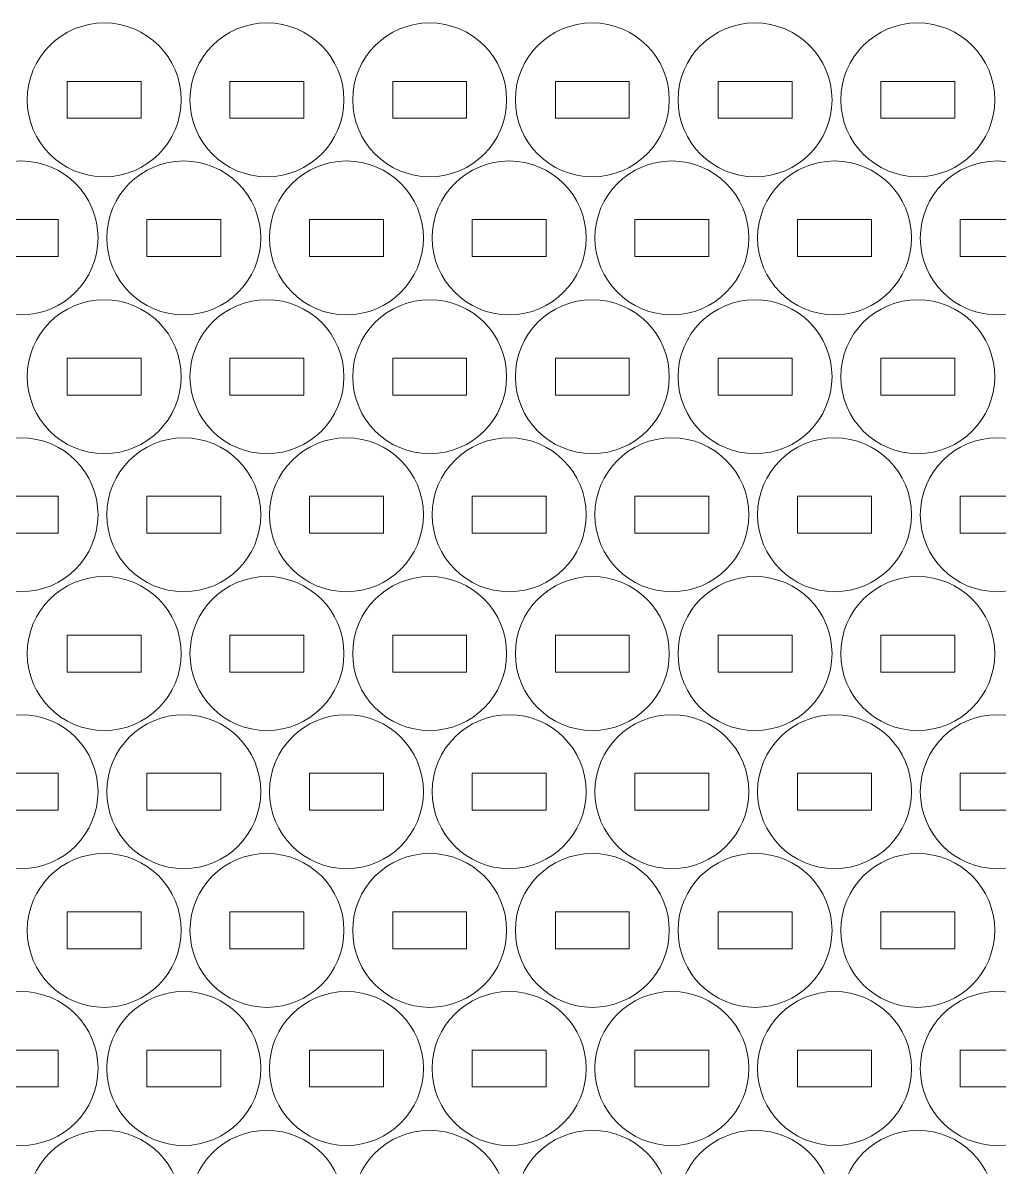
# Model space of a CAD drawing. Header units: millimetres. Extents: x -335 to 313, y -342 to 319.
# Drawn here: x 81.9 to 161.1, y -62.5 to 30.5 of the extents above; entities that cross this region are included whole.
import ezdxf

# ---------------------------------------------------------------- set-up
doc = ezdxf.new("R2010")
doc.units = ezdxf.units.MM
doc.header["$MEASUREMENT"] = 0
doc.layers.add('Camada 1', color=7, linetype='Continuous')

msp = doc.modelspace()

# ---------------------------------------------------------------- linework, layer by layer
at = {"layer": 'Camada 1', "lineweight": 20}
for points in [[(82.2076, 24.2064), (82.2076, 20.7546), (85.0058, 17.9564), (88.4576, 17.9564), (88.4576, 17.9564), (91.9094, 17.9564), (94.7076, 20.7546), (94.7076, 24.2064), (94.7076, 24.2064), (94.7076, 27.6582), (91.9094, 30.4564), (88.4576, 30.4564), (88.4576, 30.4564), (85.0058, 30.4564), (82.2076, 27.6582), (82.2076, 24.2064)], [(95.417, 24.2064), (95.417, 20.7546), (98.2152, 17.9564), (101.667, 17.9564), (101.667, 17.9564), (105.1188, 17.9564), (107.917, 20.7546), (107.917, 24.2064), (107.917, 24.2064), (107.917, 27.6582), (105.1188, 30.4564), (101.667, 30.4564), (101.667, 30.4564), (98.2152, 30.4564), (95.417, 27.6582), (95.417, 24.2064)], [(108.6264, 24.2064), (108.6264, 20.7546), (111.4246, 17.9564), (114.8764, 17.9564), (114.8764, 17.9564), (118.3282, 17.9564), (121.1264, 20.7546), (121.1264, 24.2064), (121.1264, 24.2064), (121.1264, 27.6582), (118.3282, 30.4564), (114.8764, 30.4564), (114.8764, 30.4564), (111.4246, 30.4564), (108.6264, 27.6582), (108.6264, 24.2064)], [(121.8358, 24.2064), (121.8358, 20.7546), (124.634, 17.9564), (128.0858, 17.9564), (128.0858, 17.9564), (131.5376, 17.9564), (134.3358, 20.7546), (134.3358, 24.2064), (134.3358, 24.2064), (134.3358, 27.6582), (131.5376, 30.4564), (128.0858, 30.4564), (128.0858, 30.4564), (124.634, 30.4564), (121.8358, 27.6582), (121.8358, 24.2064)], [(135.0452, 24.2064), (135.0452, 20.7546), (137.8434, 17.9564), (141.2952, 17.9564), (141.2952, 17.9564), (144.747, 17.9564), (147.5452, 20.7546), (147.5452, 24.2064), (147.5452, 24.2064), (147.5452, 27.6582), (144.747, 30.4564), (141.2952, 30.4564), (141.2952, 30.4564), (137.8434, 30.4564), (135.0452, 27.6582), (135.0452, 24.2064)], [(148.2546, 24.2064), (148.2546, 20.7546), (151.0528, 17.9564), (154.5046, 17.9564), (154.5046, 17.9564), (157.9564, 17.9564), (160.7546, 20.7546), (160.7546, 24.2064), (160.7546, 24.2064), (160.7546, 27.6582), (157.9564, 30.4564), (154.5046, 30.4564), (154.5046, 30.4564), (151.0528, 30.4564), (148.2546, 27.6582), (148.2546, 24.2064)], [(85.4576, 25.7064), (85.4576, 25.7064), (85.4576, 22.7064), (85.4576, 22.7064), (85.4576, 22.7064), (85.4576, 22.7064), (91.4576, 22.7064), (91.4576, 22.7064), (91.4576, 22.7064), (91.4576, 22.7064), (91.4576, 25.7064), (91.4576, 25.7064), (91.4576, 25.7064), (91.4576, 25.7064), (85.4576, 25.7064), (85.4576, 25.7064)], [(98.667, 25.7064), (98.667, 25.7064), (98.667, 22.7064), (98.667, 22.7064), (98.667, 22.7064), (98.667, 22.7064), (104.667, 22.7064), (104.667, 22.7064), (104.667, 22.7064), (104.667, 22.7064), (104.667, 25.7064), (104.667, 25.7064), (104.667, 25.7064), (104.667, 25.7064), (98.667, 25.7064), (98.667, 25.7064)], [(111.8764, 25.7064), (111.8764, 25.7064), (111.8764, 22.7064), (111.8764, 22.7064), (111.8764, 22.7064), (111.8764, 22.7064), (117.8764, 22.7064), (117.8764, 22.7064), (117.8764, 22.7064), (117.8764, 22.7064), (117.8764, 25.7064), (117.8764, 25.7064), (117.8764, 25.7064), (117.8764, 25.7064), (111.8764, 25.7064), (111.8764, 25.7064)], [(125.0858, 25.7064), (125.0858, 25.7064), (125.0858, 22.7064), (125.0858, 22.7064), (125.0858, 22.7064), (125.0858, 22.7064), (131.0858, 22.7064), (131.0858, 22.7064), (131.0858, 22.7064), (131.0858, 22.7064), (131.0858, 25.7064), (131.0858, 25.7064), (131.0858, 25.7064), (131.0858, 25.7064), (125.0858, 25.7064), (125.0858, 25.7064)], [(138.2952, 25.7064), (138.2952, 25.7064), (138.2952, 22.7064), (138.2952, 22.7064), (138.2952, 22.7064), (138.2952, 22.7064), (144.2952, 22.7064), (144.2952, 22.7064), (144.2952, 22.7064), (144.2952, 22.7064), (144.2952, 25.7064), (144.2952, 25.7064), (144.2952, 25.7064), (144.2952, 25.7064), (138.2952, 25.7064), (138.2952, 25.7064)], [(151.5046, 25.7064), (151.5046, 25.7064), (151.5046, 22.7064), (151.5046, 22.7064), (151.5046, 22.7064), (151.5046, 22.7064), (157.5046, 22.7064), (157.5046, 22.7064), (157.5046, 22.7064), (157.5046, 22.7064), (157.5046, 25.7064), (157.5046, 25.7064), (157.5046, 25.7064), (157.5046, 25.7064), (151.5046, 25.7064), (151.5046, 25.7064)], [(75.454, 12.988), (75.454, 9.5362), (78.2522, 6.738), (81.704, 6.738), (81.704, 6.738), (85.1558, 6.738), (87.954, 9.5362), (87.954, 12.988), (87.954, 12.988), (87.954, 16.4398), (85.1558, 19.238), (81.704, 19.238), (81.704, 19.238), (78.2522, 19.238), (75.454, 16.4398), (75.454, 12.988)], [(88.6634, 12.988), (88.6634, 9.5362), (91.4616, 6.738), (94.9134, 6.738), (94.9134, 6.738), (98.3652, 6.738), (101.1634, 9.5362), (101.1634, 12.988), (101.1634, 12.988), (101.1634, 16.4398), (98.3652, 19.238), (94.9134, 19.238), (94.9134, 19.238), (91.4616, 19.238), (88.6634, 16.4398), (88.6634, 12.988)], [(101.8728, 12.988), (101.8728, 9.5362), (104.671, 6.738), (108.1228, 6.738), (108.1228, 6.738), (111.5746, 6.738), (114.3728, 9.5362), (114.3728, 12.988), (114.3728, 12.988), (114.3728, 16.4398), (111.5746, 19.238), (108.1228, 19.238), (108.1228, 19.238), (104.671, 19.238), (101.8728, 16.4398), (101.8728, 12.988)], [(115.0822, 12.988), (115.0822, 9.5362), (117.8804, 6.738), (121.3322, 6.738), (121.3322, 6.738), (124.784, 6.738), (127.5822, 9.5362), (127.5822, 12.988), (127.5822, 12.988), (127.5822, 16.4398), (124.784, 19.238), (121.3322, 19.238), (121.3322, 19.238), (117.8804, 19.238), (115.0822, 16.4398), (115.0822, 12.988)], [(128.2916, 12.988), (128.2916, 9.5362), (131.0898, 6.738), (134.5416, 6.738), (134.5416, 6.738), (137.9934, 6.738), (140.7916, 9.5362), (140.7916, 12.988), (140.7916, 12.988), (140.7916, 16.4398), (137.9934, 19.238), (134.5416, 19.238), (134.5416, 19.238), (131.0898, 19.238), (128.2916, 16.4398), (128.2916, 12.988)], [(141.501, 12.988), (141.501, 9.5362), (144.2992, 6.738), (147.751, 6.738), (147.751, 6.738), (151.2028, 6.738), (154.001, 9.5362), (154.001, 12.988), (154.001, 12.988), (154.001, 16.4398), (151.2028, 19.238), (147.751, 19.238), (147.751, 19.238), (144.2992, 19.238), (141.501, 16.4398), (141.501, 12.988)], [(154.7104, 12.988), (154.7104, 9.5362), (157.5086, 6.738), (160.9604, 6.738), (160.9604, 6.738), (164.4122, 6.738), (167.2104, 9.5362), (167.2104, 12.988), (167.2104, 12.988), (167.2104, 16.4398), (164.4122, 19.238), (160.9604, 19.238), (160.9604, 19.238), (157.5086, 19.238), (154.7104, 16.4398), (154.7104, 12.988)], [(78.704, 14.488), (78.704, 14.488), (78.704, 11.488), (78.704, 11.488), (78.704, 11.488), (78.704, 11.488), (84.704, 11.488), (84.704, 11.488), (84.704, 11.488), (84.704, 11.488), (84.704, 14.488), (84.704, 14.488), (84.704, 14.488), (84.704, 14.488), (78.704, 14.488), (78.704, 14.488)], [(91.9134, 14.488), (91.9134, 14.488), (91.9134, 11.488), (91.9134, 11.488), (91.9134, 11.488), (91.9134, 11.488), (97.9134, 11.488), (97.9134, 11.488), (97.9134, 11.488), (97.9134, 11.488), (97.9134, 14.488), (97.9134, 14.488), (97.9134, 14.488), (97.9134, 14.488), (91.9134, 14.488), (91.9134, 14.488)], [(105.1228, 14.488), (105.1228, 14.488), (105.1228, 11.488), (105.1228, 11.488), (105.1228, 11.488), (105.1228, 11.488), (111.1228, 11.488), (111.1228, 11.488), (111.1228, 11.488), (111.1228, 11.488), (111.1228, 14.488), (111.1228, 14.488), (111.1228, 14.488), (111.1228, 14.488), (105.1228, 14.488), (105.1228, 14.488)], [(118.3322, 14.488), (118.3322, 14.488), (118.3322, 11.488), (118.3322, 11.488), (118.3322, 11.488), (118.3322, 11.488), (124.3322, 11.488), (124.3322, 11.488), (124.3322, 11.488), (124.3322, 11.488), (124.3322, 14.488), (124.3322, 14.488), (124.3322, 14.488), (124.3322, 14.488), (118.3322, 14.488), (118.3322, 14.488)], [(131.5416, 14.488), (131.5416, 14.488), (131.5416, 11.488), (131.5416, 11.488), (131.5416, 11.488), (131.5416, 11.488), (137.5416, 11.488), (137.5416, 11.488), (137.5416, 11.488), (137.5416, 11.488), (137.5416, 14.488), (137.5416, 14.488), (137.5416, 14.488), (137.5416, 14.488), (131.5416, 14.488), (131.5416, 14.488)], [(144.751, 14.488), (144.751, 14.488), (144.751, 11.488), (144.751, 11.488), (144.751, 11.488), (144.751, 11.488), (150.751, 11.488), (150.751, 11.488), (150.751, 11.488), (150.751, 11.488), (150.751, 14.488), (150.751, 14.488), (150.751, 14.488), (150.751, 14.488), (144.751, 14.488), (144.751, 14.488)], [(157.9604, 14.488), (157.9604, 14.488), (157.9604, 11.488), (157.9604, 11.488), (157.9604, 11.488), (157.9604, 11.488), (163.9604, 11.488), (163.9604, 11.488), (163.9604, 11.488), (163.9604, 11.488), (163.9604, 14.488), (163.9604, 14.488), (163.9604, 14.488), (163.9604, 14.488), (157.9604, 14.488), (157.9604, 14.488)], [(82.2076, 1.7167), (82.2076, -1.7351), (85.0058, -4.5333), (88.4576, -4.5333), (88.4576, -4.5333), (91.9094, -4.5333), (94.7076, -1.7351), (94.7076, 1.7167), (94.7076, 1.7167), (94.7076, 5.1685), (91.9094, 7.9667), (88.4576, 7.9667), (88.4576, 7.9667), (85.0058, 7.9667), (82.2076, 5.1685), (82.2076, 1.7167)], [(95.417, 1.7167), (95.417, -1.7351), (98.2152, -4.5333), (101.667, -4.5333), (101.667, -4.5333), (105.1188, -4.5333), (107.917, -1.7351), (107.917, 1.7167), (107.917, 1.7167), (107.917, 5.1685), (105.1188, 7.9667), (101.667, 7.9667), (101.667, 7.9667), (98.2152, 7.9667), (95.417, 5.1685), (95.417, 1.7167)], [(108.6264, 1.7167), (108.6264, -1.7351), (111.4246, -4.5333), (114.8764, -4.5333), (114.8764, -4.5333), (118.3282, -4.5333), (121.1264, -1.7351), (121.1264, 1.7167), (121.1264, 1.7167), (121.1264, 5.1685), (118.3282, 7.9667), (114.8764, 7.9667), (114.8764, 7.9667), (111.4246, 7.9667), (108.6264, 5.1685), (108.6264, 1.7167)], [(121.8358, 1.7167), (121.8358, -1.7351), (124.634, -4.5333), (128.0858, -4.5333), (128.0858, -4.5333), (131.5376, -4.5333), (134.3358, -1.7351), (134.3358, 1.7167), (134.3358, 1.7167), (134.3358, 5.1685), (131.5376, 7.9667), (128.0858, 7.9667), (128.0858, 7.9667), (124.634, 7.9667), (121.8358, 5.1685), (121.8358, 1.7167)], [(135.0452, 1.7167), (135.0452, -1.7351), (137.8434, -4.5333), (141.2952, -4.5333), (141.2952, -4.5333), (144.747, -4.5333), (147.5452, -1.7351), (147.5452, 1.7167), (147.5452, 1.7167), (147.5452, 5.1685), (144.747, 7.9667), (141.2952, 7.9667), (141.2952, 7.9667), (137.8434, 7.9667), (135.0452, 5.1685), (135.0452, 1.7167)], [(148.2546, 1.7167), (148.2546, -1.7351), (151.0528, -4.5333), (154.5046, -4.5333), (154.5046, -4.5333), (157.9564, -4.5333), (160.7546, -1.7351), (160.7546, 1.7167), (160.7546, 1.7167), (160.7546, 5.1685), (157.9564, 7.9667), (154.5046, 7.9667), (154.5046, 7.9667), (151.0528, 7.9667), (148.2546, 5.1685), (148.2546, 1.7167)], [(85.4576, 3.2167), (85.4576, 3.2167), (85.4576, 0.2167), (85.4576, 0.2167), (85.4576, 0.2167), (85.4576, 0.2167), (91.4576, 0.2167), (91.4576, 0.2167), (91.4576, 0.2167), (91.4576, 0.2167), (91.4576, 3.2167), (91.4576, 3.2167), (91.4576, 3.2167), (91.4576, 3.2167), (85.4576, 3.2167), (85.4576, 3.2167)], [(98.667, 3.2167), (98.667, 3.2167), (98.667, 0.2167), (98.667, 0.2167), (98.667, 0.2167), (98.667, 0.2167), (104.667, 0.2167), (104.667, 0.2167), (104.667, 0.2167), (104.667, 0.2167), (104.667, 3.2167), (104.667, 3.2167), (104.667, 3.2167), (104.667, 3.2167), (98.667, 3.2167), (98.667, 3.2167)], [(111.8764, 3.2167), (111.8764, 3.2167), (111.8764, 0.2167), (111.8764, 0.2167), (111.8764, 0.2167), (111.8764, 0.2167), (117.8764, 0.2167), (117.8764, 0.2167), (117.8764, 0.2167), (117.8764, 0.2167), (117.8764, 3.2167), (117.8764, 3.2167), (117.8764, 3.2167), (117.8764, 3.2167), (111.8764, 3.2167), (111.8764, 3.2167)], [(125.0858, 3.2167), (125.0858, 3.2167), (125.0858, 0.2167), (125.0858, 0.2167), (125.0858, 0.2167), (125.0858, 0.2167), (131.0858, 0.2167), (131.0858, 0.2167), (131.0858, 0.2167), (131.0858, 0.2167), (131.0858, 3.2167), (131.0858, 3.2167), (131.0858, 3.2167), (131.0858, 3.2167), (125.0858, 3.2167), (125.0858, 3.2167)], [(138.2952, 3.2167), (138.2952, 3.2167), (138.2952, 0.2167), (138.2952, 0.2167), (138.2952, 0.2167), (138.2952, 0.2167), (144.2952, 0.2167), (144.2952, 0.2167), (144.2952, 0.2167), (144.2952, 0.2167), (144.2952, 3.2167), (144.2952, 3.2167), (144.2952, 3.2167), (144.2952, 3.2167), (138.2952, 3.2167), (138.2952, 3.2167)], [(151.5046, 3.2167), (151.5046, 3.2167), (151.5046, 0.2167), (151.5046, 0.2167), (151.5046, 0.2167), (151.5046, 0.2167), (157.5046, 0.2167), (157.5046, 0.2167), (157.5046, 0.2167), (157.5046, 0.2167), (157.5046, 3.2167), (157.5046, 3.2167), (157.5046, 3.2167), (157.5046, 3.2167), (151.5046, 3.2167), (151.5046, 3.2167)], [(75.454, -9.5017), (75.454, -12.9535), (78.2522, -15.7517), (81.704, -15.7517), (81.704, -15.7517), (85.1558, -15.7517), (87.954, -12.9535), (87.954, -9.5017), (87.954, -9.5017), (87.954, -6.0499), (85.1558, -3.2517), (81.704, -3.2517), (81.704, -3.2517), (78.2522, -3.2517), (75.454, -6.0499), (75.454, -9.5017)], [(88.6634, -9.5017), (88.6634, -12.9535), (91.4616, -15.7517), (94.9134, -15.7517), (94.9134, -15.7517), (98.3652, -15.7517), (101.1634, -12.9535), (101.1634, -9.5017), (101.1634, -9.5017), (101.1634, -6.0499), (98.3652, -3.2517), (94.9134, -3.2517), (94.9134, -3.2517), (91.4616, -3.2517), (88.6634, -6.0499), (88.6634, -9.5017)], [(101.8728, -9.5017), (101.8728, -12.9535), (104.671, -15.7517), (108.1228, -15.7517), (108.1228, -15.7517), (111.5746, -15.7517), (114.3728, -12.9535), (114.3728, -9.5017), (114.3728, -9.5017), (114.3728, -6.0499), (111.5746, -3.2517), (108.1228, -3.2517), (108.1228, -3.2517), (104.671, -3.2517), (101.8728, -6.0499), (101.8728, -9.5017)], [(115.0822, -9.5017), (115.0822, -12.9535), (117.8804, -15.7517), (121.3322, -15.7517), (121.3322, -15.7517), (124.784, -15.7517), (127.5822, -12.9535), (127.5822, -9.5017), (127.5822, -9.5017), (127.5822, -6.0499), (124.784, -3.2517), (121.3322, -3.2517), (121.3322, -3.2517), (117.8804, -3.2517), (115.0822, -6.0499), (115.0822, -9.5017)], [(128.2916, -9.5017), (128.2916, -12.9535), (131.0898, -15.7517), (134.5416, -15.7517), (134.5416, -15.7517), (137.9934, -15.7517), (140.7916, -12.9535), (140.7916, -9.5017), (140.7916, -9.5017), (140.7916, -6.0499), (137.9934, -3.2517), (134.5416, -3.2517), (134.5416, -3.2517), (131.0898, -3.2517), (128.2916, -6.0499), (128.2916, -9.5017)], [(141.501, -9.5017), (141.501, -12.9535), (144.2992, -15.7517), (147.751, -15.7517), (147.751, -15.7517), (151.2028, -15.7517), (154.001, -12.9535), (154.001, -9.5017), (154.001, -9.5017), (154.001, -6.0499), (151.2028, -3.2517), (147.751, -3.2517), (147.751, -3.2517), (144.2992, -3.2517), (141.501, -6.0499), (141.501, -9.5017)], [(154.7104, -9.5017), (154.7104, -12.9535), (157.5086, -15.7517), (160.9604, -15.7517), (160.9604, -15.7517), (164.4122, -15.7517), (167.2104, -12.9535), (167.2104, -9.5017), (167.2104, -9.5017), (167.2104, -6.0499), (164.4122, -3.2517), (160.9604, -3.2517), (160.9604, -3.2517), (157.5086, -3.2517), (154.7104, -6.0499), (154.7104, -9.5017)], [(78.704, -8.0017), (78.704, -8.0017), (78.704, -11.0017), (78.704, -11.0017), (78.704, -11.0017), (78.704, -11.0017), (84.704, -11.0017), (84.704, -11.0017), (84.704, -11.0017), (84.704, -11.0017), (84.704, -8.0017), (84.704, -8.0017), (84.704, -8.0017), (84.704, -8.0017), (78.704, -8.0017), (78.704, -8.0017)], [(91.9134, -8.0017), (91.9134, -8.0017), (91.9134, -11.0017), (91.9134, -11.0017), (91.9134, -11.0017), (91.9134, -11.0017), (97.9134, -11.0017), (97.9134, -11.0017), (97.9134, -11.0017), (97.9134, -11.0017), (97.9134, -8.0017), (97.9134, -8.0017), (97.9134, -8.0017), (97.9134, -8.0017), (91.9134, -8.0017), (91.9134, -8.0017)], [(105.1228, -8.0017), (105.1228, -8.0017), (105.1228, -11.0017), (105.1228, -11.0017), (105.1228, -11.0017), (105.1228, -11.0017), (111.1228, -11.0017), (111.1228, -11.0017), (111.1228, -11.0017), (111.1228, -11.0017), (111.1228, -8.0017), (111.1228, -8.0017), (111.1228, -8.0017), (111.1228, -8.0017), (105.1228, -8.0017), (105.1228, -8.0017)], [(118.3322, -8.0017), (118.3322, -8.0017), (118.3322, -11.0017), (118.3322, -11.0017), (118.3322, -11.0017), (118.3322, -11.0017), (124.3322, -11.0017), (124.3322, -11.0017), (124.3322, -11.0017), (124.3322, -11.0017), (124.3322, -8.0017), (124.3322, -8.0017), (124.3322, -8.0017), (124.3322, -8.0017), (118.3322, -8.0017), (118.3322, -8.0017)], [(131.5416, -8.0017), (131.5416, -8.0017), (131.5416, -11.0017), (131.5416, -11.0017), (131.5416, -11.0017), (131.5416, -11.0017), (137.5416, -11.0017), (137.5416, -11.0017), (137.5416, -11.0017), (137.5416, -11.0017), (137.5416, -8.0017), (137.5416, -8.0017), (137.5416, -8.0017), (137.5416, -8.0017), (131.5416, -8.0017), (131.5416, -8.0017)], [(144.751, -8.0017), (144.751, -8.0017), (144.751, -11.0017), (144.751, -11.0017), (144.751, -11.0017), (144.751, -11.0017), (150.751, -11.0017), (150.751, -11.0017), (150.751, -11.0017), (150.751, -11.0017), (150.751, -8.0017), (150.751, -8.0017), (150.751, -8.0017), (150.751, -8.0017), (144.751, -8.0017), (144.751, -8.0017)], [(157.9604, -8.0017), (157.9604, -8.0017), (157.9604, -11.0017), (157.9604, -11.0017), (157.9604, -11.0017), (157.9604, -11.0017), (163.9604, -11.0017), (163.9604, -11.0017), (163.9604, -11.0017), (163.9604, -11.0017), (163.9604, -8.0017), (163.9604, -8.0017), (163.9604, -8.0017), (163.9604, -8.0017), (157.9604, -8.0017), (157.9604, -8.0017)], [(82.2076, -20.773), (82.2076, -24.2248), (85.0058, -27.023), (88.4576, -27.023), (88.4576, -27.023), (91.9094, -27.023), (94.7076, -24.2248), (94.7076, -20.773), (94.7076, -20.773), (94.7076, -17.3212), (91.9094, -14.523), (88.4576, -14.523), (88.4576, -14.523), (85.0058, -14.523), (82.2076, -17.3212), (82.2076, -20.773)], [(95.417, -20.773), (95.417, -24.2248), (98.2152, -27.023), (101.667, -27.023), (101.667, -27.023), (105.1188, -27.023), (107.917, -24.2248), (107.917, -20.773), (107.917, -20.773), (107.917, -17.3212), (105.1188, -14.523), (101.667, -14.523), (101.667, -14.523), (98.2152, -14.523), (95.417, -17.3212), (95.417, -20.773)], [(108.6264, -20.773), (108.6264, -24.2248), (111.4246, -27.023), (114.8764, -27.023), (114.8764, -27.023), (118.3282, -27.023), (121.1264, -24.2248), (121.1264, -20.773), (121.1264, -20.773), (121.1264, -17.3212), (118.3282, -14.523), (114.8764, -14.523), (114.8764, -14.523), (111.4246, -14.523), (108.6264, -17.3212), (108.6264, -20.773)], [(121.8358, -20.773), (121.8358, -24.2248), (124.634, -27.023), (128.0858, -27.023), (128.0858, -27.023), (131.5376, -27.023), (134.3358, -24.2248), (134.3358, -20.773), (134.3358, -20.773), (134.3358, -17.3212), (131.5376, -14.523), (128.0858, -14.523), (128.0858, -14.523), (124.634, -14.523), (121.8358, -17.3212), (121.8358, -20.773)], [(135.0452, -20.773), (135.0452, -24.2248), (137.8434, -27.023), (141.2952, -27.023), (141.2952, -27.023), (144.747, -27.023), (147.5452, -24.2248), (147.5452, -20.773), (147.5452, -20.773), (147.5452, -17.3212), (144.747, -14.523), (141.2952, -14.523), (141.2952, -14.523), (137.8434, -14.523), (135.0452, -17.3212), (135.0452, -20.773)], [(148.2546, -20.773), (148.2546, -24.2248), (151.0528, -27.023), (154.5046, -27.023), (154.5046, -27.023), (157.9564, -27.023), (160.7546, -24.2248), (160.7546, -20.773), (160.7546, -20.773), (160.7546, -17.3212), (157.9564, -14.523), (154.5046, -14.523), (154.5046, -14.523), (151.0528, -14.523), (148.2546, -17.3212), (148.2546, -20.773)], [(85.4576, -19.273), (85.4576, -19.273), (85.4576, -22.273), (85.4576, -22.273), (85.4576, -22.273), (85.4576, -22.273), (91.4576, -22.273), (91.4576, -22.273), (91.4576, -22.273), (91.4576, -22.273), (91.4576, -19.273), (91.4576, -19.273), (91.4576, -19.273), (91.4576, -19.273), (85.4576, -19.273), (85.4576, -19.273)], [(98.667, -19.273), (98.667, -19.273), (98.667, -22.273), (98.667, -22.273), (98.667, -22.273), (98.667, -22.273), (104.667, -22.273), (104.667, -22.273), (104.667, -22.273), (104.667, -22.273), (104.667, -19.273), (104.667, -19.273), (104.667, -19.273), (104.667, -19.273), (98.667, -19.273), (98.667, -19.273)], [(111.8764, -19.273), (111.8764, -19.273), (111.8764, -22.273), (111.8764, -22.273), (111.8764, -22.273), (111.8764, -22.273), (117.8764, -22.273), (117.8764, -22.273), (117.8764, -22.273), (117.8764, -22.273), (117.8764, -19.273), (117.8764, -19.273), (117.8764, -19.273), (117.8764, -19.273), (111.8764, -19.273), (111.8764, -19.273)], [(125.0858, -19.273), (125.0858, -19.273), (125.0858, -22.273), (125.0858, -22.273), (125.0858, -22.273), (125.0858, -22.273), (131.0858, -22.273), (131.0858, -22.273), (131.0858, -22.273), (131.0858, -22.273), (131.0858, -19.273), (131.0858, -19.273), (131.0858, -19.273), (131.0858, -19.273), (125.0858, -19.273), (125.0858, -19.273)], [(138.2952, -19.273), (138.2952, -19.273), (138.2952, -22.273), (138.2952, -22.273), (138.2952, -22.273), (138.2952, -22.273), (144.2952, -22.273), (144.2952, -22.273), (144.2952, -22.273), (144.2952, -22.273), (144.2952, -19.273), (144.2952, -19.273), (144.2952, -19.273), (144.2952, -19.273), (138.2952, -19.273), (138.2952, -19.273)], [(151.5046, -19.273), (151.5046, -19.273), (151.5046, -22.273), (151.5046, -22.273), (151.5046, -22.273), (151.5046, -22.273), (157.5046, -22.273), (157.5046, -22.273), (157.5046, -22.273), (157.5046, -22.273), (157.5046, -19.273), (157.5046, -19.273), (157.5046, -19.273), (157.5046, -19.273), (151.5046, -19.273), (151.5046, -19.273)], [(75.454, -31.9914), (75.454, -35.4432), (78.2522, -38.2414), (81.704, -38.2414), (81.704, -38.2414), (85.1558, -38.2414), (87.954, -35.4432), (87.954, -31.9914), (87.954, -31.9914), (87.954, -28.5396), (85.1558, -25.7414), (81.704, -25.7414), (81.704, -25.7414), (78.2522, -25.7414), (75.454, -28.5396), (75.454, -31.9914)], [(88.6634, -31.9914), (88.6634, -35.4432), (91.4616, -38.2414), (94.9134, -38.2414), (94.9134, -38.2414), (98.3652, -38.2414), (101.1634, -35.4432), (101.1634, -31.9914), (101.1634, -31.9914), (101.1634, -28.5396), (98.3652, -25.7414), (94.9134, -25.7414), (94.9134, -25.7414), (91.4616, -25.7414), (88.6634, -28.5396), (88.6634, -31.9914)], [(101.8728, -31.9914), (101.8728, -35.4432), (104.671, -38.2414), (108.1228, -38.2414), (108.1228, -38.2414), (111.5746, -38.2414), (114.3728, -35.4432), (114.3728, -31.9914), (114.3728, -31.9914), (114.3728, -28.5396), (111.5746, -25.7414), (108.1228, -25.7414), (108.1228, -25.7414), (104.671, -25.7414), (101.8728, -28.5396), (101.8728, -31.9914)], [(115.0822, -31.9914), (115.0822, -35.4432), (117.8804, -38.2414), (121.3322, -38.2414), (121.3322, -38.2414), (124.784, -38.2414), (127.5822, -35.4432), (127.5822, -31.9914), (127.5822, -31.9914), (127.5822, -28.5396), (124.784, -25.7414), (121.3322, -25.7414), (121.3322, -25.7414), (117.8804, -25.7414), (115.0822, -28.5396), (115.0822, -31.9914)], [(128.2916, -31.9914), (128.2916, -35.4432), (131.0898, -38.2414), (134.5416, -38.2414), (134.5416, -38.2414), (137.9934, -38.2414), (140.7916, -35.4432), (140.7916, -31.9914), (140.7916, -31.9914), (140.7916, -28.5396), (137.9934, -25.7414), (134.5416, -25.7414), (134.5416, -25.7414), (131.0898, -25.7414), (128.2916, -28.5396), (128.2916, -31.9914)], [(141.501, -31.9914), (141.501, -35.4432), (144.2992, -38.2414), (147.751, -38.2414), (147.751, -38.2414), (151.2028, -38.2414), (154.001, -35.4432), (154.001, -31.9914), (154.001, -31.9914), (154.001, -28.5396), (151.2028, -25.7414), (147.751, -25.7414), (147.751, -25.7414), (144.2992, -25.7414), (141.501, -28.5396), (141.501, -31.9914)], [(154.7104, -31.9914), (154.7104, -35.4432), (157.5086, -38.2414), (160.9604, -38.2414), (160.9604, -38.2414), (164.4122, -38.2414), (167.2104, -35.4432), (167.2104, -31.9914), (167.2104, -31.9914), (167.2104, -28.5396), (164.4122, -25.7414), (160.9604, -25.7414), (160.9604, -25.7414), (157.5086, -25.7414), (154.7104, -28.5396), (154.7104, -31.9914)], [(78.704, -30.4914), (78.704, -30.4914), (78.704, -33.4914), (78.704, -33.4914), (78.704, -33.4914), (78.704, -33.4914), (84.704, -33.4914), (84.704, -33.4914), (84.704, -33.4914), (84.704, -33.4914), (84.704, -30.4914), (84.704, -30.4914), (84.704, -30.4914), (84.704, -30.4914), (78.704, -30.4914), (78.704, -30.4914)], [(91.9134, -30.4914), (91.9134, -30.4914), (91.9134, -33.4914), (91.9134, -33.4914), (91.9134, -33.4914), (91.9134, -33.4914), (97.9134, -33.4914), (97.9134, -33.4914), (97.9134, -33.4914), (97.9134, -33.4914), (97.9134, -30.4914), (97.9134, -30.4914), (97.9134, -30.4914), (97.9134, -30.4914), (91.9134, -30.4914), (91.9134, -30.4914)], [(105.1228, -30.4914), (105.1228, -30.4914), (105.1228, -33.4914), (105.1228, -33.4914), (105.1228, -33.4914), (105.1228, -33.4914), (111.1228, -33.4914), (111.1228, -33.4914), (111.1228, -33.4914), (111.1228, -33.4914), (111.1228, -30.4914), (111.1228, -30.4914), (111.1228, -30.4914), (111.1228, -30.4914), (105.1228, -30.4914), (105.1228, -30.4914)], [(118.3322, -30.4914), (118.3322, -30.4914), (118.3322, -33.4914), (118.3322, -33.4914), (118.3322, -33.4914), (118.3322, -33.4914), (124.3322, -33.4914), (124.3322, -33.4914), (124.3322, -33.4914), (124.3322, -33.4914), (124.3322, -30.4914), (124.3322, -30.4914), (124.3322, -30.4914), (124.3322, -30.4914), (118.3322, -30.4914), (118.3322, -30.4914)], [(131.5416, -30.4914), (131.5416, -30.4914), (131.5416, -33.4914), (131.5416, -33.4914), (131.5416, -33.4914), (131.5416, -33.4914), (137.5416, -33.4914), (137.5416, -33.4914), (137.5416, -33.4914), (137.5416, -33.4914), (137.5416, -30.4914), (137.5416, -30.4914), (137.5416, -30.4914), (137.5416, -30.4914), (131.5416, -30.4914), (131.5416, -30.4914)], [(144.751, -30.4914), (144.751, -30.4914), (144.751, -33.4914), (144.751, -33.4914), (144.751, -33.4914), (144.751, -33.4914), (150.751, -33.4914), (150.751, -33.4914), (150.751, -33.4914), (150.751, -33.4914), (150.751, -30.4914), (150.751, -30.4914), (150.751, -30.4914), (150.751, -30.4914), (144.751, -30.4914), (144.751, -30.4914)], [(157.9604, -30.4914), (157.9604, -30.4914), (157.9604, -33.4914), (157.9604, -33.4914), (157.9604, -33.4914), (157.9604, -33.4914), (163.9604, -33.4914), (163.9604, -33.4914), (163.9604, -33.4914), (163.9604, -33.4914), (163.9604, -30.4914), (163.9604, -30.4914), (163.9604, -30.4914), (163.9604, -30.4914), (157.9604, -30.4914), (157.9604, -30.4914)], [(82.2076, -43.2627), (82.2076, -46.7145), (85.0058, -49.5127), (88.4576, -49.5127), (88.4576, -49.5127), (91.9094, -49.5127), (94.7076, -46.7145), (94.7076, -43.2627), (94.7076, -43.2627), (94.7076, -39.8109), (91.9094, -37.0127), (88.4576, -37.0127), (88.4576, -37.0127), (85.0058, -37.0127), (82.2076, -39.8109), (82.2076, -43.2627)], [(95.417, -43.2627), (95.417, -46.7145), (98.2152, -49.5127), (101.667, -49.5127), (101.667, -49.5127), (105.1188, -49.5127), (107.917, -46.7145), (107.917, -43.2627), (107.917, -43.2627), (107.917, -39.8109), (105.1188, -37.0127), (101.667, -37.0127), (101.667, -37.0127), (98.2152, -37.0127), (95.417, -39.8109), (95.417, -43.2627)], [(108.6264, -43.2627), (108.6264, -46.7145), (111.4246, -49.5127), (114.8764, -49.5127), (114.8764, -49.5127), (118.3282, -49.5127), (121.1264, -46.7145), (121.1264, -43.2627), (121.1264, -43.2627), (121.1264, -39.8109), (118.3282, -37.0127), (114.8764, -37.0127), (114.8764, -37.0127), (111.4246, -37.0127), (108.6264, -39.8109), (108.6264, -43.2627)], [(121.8358, -43.2627), (121.8358, -46.7145), (124.634, -49.5127), (128.0858, -49.5127), (128.0858, -49.5127), (131.5376, -49.5127), (134.3358, -46.7145), (134.3358, -43.2627), (134.3358, -43.2627), (134.3358, -39.8109), (131.5376, -37.0127), (128.0858, -37.0127), (128.0858, -37.0127), (124.634, -37.0127), (121.8358, -39.8109), (121.8358, -43.2627)], [(135.0452, -43.2627), (135.0452, -46.7145), (137.8434, -49.5127), (141.2952, -49.5127), (141.2952, -49.5127), (144.747, -49.5127), (147.5452, -46.7145), (147.5452, -43.2627), (147.5452, -43.2627), (147.5452, -39.8109), (144.747, -37.0127), (141.2952, -37.0127), (141.2952, -37.0127), (137.8434, -37.0127), (135.0452, -39.8109), (135.0452, -43.2627)], [(148.2546, -43.2627), (148.2546, -46.7145), (151.0528, -49.5127), (154.5046, -49.5127), (154.5046, -49.5127), (157.9564, -49.5127), (160.7546, -46.7145), (160.7546, -43.2627), (160.7546, -43.2627), (160.7546, -39.8109), (157.9564, -37.0127), (154.5046, -37.0127), (154.5046, -37.0127), (151.0528, -37.0127), (148.2546, -39.8109), (148.2546, -43.2627)], [(85.4576, -41.7627), (85.4576, -41.7627), (85.4576, -44.7627), (85.4576, -44.7627), (85.4576, -44.7627), (85.4576, -44.7627), (91.4576, -44.7627), (91.4576, -44.7627), (91.4576, -44.7627), (91.4576, -44.7627), (91.4576, -41.7627), (91.4576, -41.7627), (91.4576, -41.7627), (91.4576, -41.7627), (85.4576, -41.7627), (85.4576, -41.7627)], [(98.667, -41.7627), (98.667, -41.7627), (98.667, -44.7627), (98.667, -44.7627), (98.667, -44.7627), (98.667, -44.7627), (104.667, -44.7627), (104.667, -44.7627), (104.667, -44.7627), (104.667, -44.7627), (104.667, -41.7627), (104.667, -41.7627), (104.667, -41.7627), (104.667, -41.7627), (98.667, -41.7627), (98.667, -41.7627)], [(111.8764, -41.7627), (111.8764, -41.7627), (111.8764, -44.7627), (111.8764, -44.7627), (111.8764, -44.7627), (111.8764, -44.7627), (117.8764, -44.7627), (117.8764, -44.7627), (117.8764, -44.7627), (117.8764, -44.7627), (117.8764, -41.7627), (117.8764, -41.7627), (117.8764, -41.7627), (117.8764, -41.7627), (111.8764, -41.7627), (111.8764, -41.7627)], [(125.0858, -41.7627), (125.0858, -41.7627), (125.0858, -44.7627), (125.0858, -44.7627), (125.0858, -44.7627), (125.0858, -44.7627), (131.0858, -44.7627), (131.0858, -44.7627), (131.0858, -44.7627), (131.0858, -44.7627), (131.0858, -41.7627), (131.0858, -41.7627), (131.0858, -41.7627), (131.0858, -41.7627), (125.0858, -41.7627), (125.0858, -41.7627)], [(138.2952, -41.7627), (138.2952, -41.7627), (138.2952, -44.7627), (138.2952, -44.7627), (138.2952, -44.7627), (138.2952, -44.7627), (144.2952, -44.7627), (144.2952, -44.7627), (144.2952, -44.7627), (144.2952, -44.7627), (144.2952, -41.7627), (144.2952, -41.7627), (144.2952, -41.7627), (144.2952, -41.7627), (138.2952, -41.7627), (138.2952, -41.7627)], [(151.5046, -41.7627), (151.5046, -41.7627), (151.5046, -44.7627), (151.5046, -44.7627), (151.5046, -44.7627), (151.5046, -44.7627), (157.5046, -44.7627), (157.5046, -44.7627), (157.5046, -44.7627), (157.5046, -44.7627), (157.5046, -41.7627), (157.5046, -41.7627), (157.5046, -41.7627), (157.5046, -41.7627), (151.5046, -41.7627), (151.5046, -41.7627)], [(75.454, -54.4811), (75.454, -57.9329), (78.2522, -60.7311), (81.704, -60.7311), (81.704, -60.7311), (85.1558, -60.7311), (87.954, -57.9329), (87.954, -54.4811), (87.954, -54.4811), (87.954, -51.0293), (85.1558, -48.2311), (81.704, -48.2311), (81.704, -48.2311), (78.2522, -48.2311), (75.454, -51.0293), (75.454, -54.4811)], [(88.6634, -54.4811), (88.6634, -57.9329), (91.4616, -60.7311), (94.9134, -60.7311), (94.9134, -60.7311), (98.3652, -60.7311), (101.1634, -57.9329), (101.1634, -54.4811), (101.1634, -54.4811), (101.1634, -51.0293), (98.3652, -48.2311), (94.9134, -48.2311), (94.9134, -48.2311), (91.4616, -48.2311), (88.6634, -51.0293), (88.6634, -54.4811)], [(101.8728, -54.4811), (101.8728, -57.9329), (104.671, -60.7311), (108.1228, -60.7311), (108.1228, -60.7311), (111.5746, -60.7311), (114.3728, -57.9329), (114.3728, -54.4811), (114.3728, -54.4811), (114.3728, -51.0293), (111.5746, -48.2311), (108.1228, -48.2311), (108.1228, -48.2311), (104.671, -48.2311), (101.8728, -51.0293), (101.8728, -54.4811)], [(115.0822, -54.4811), (115.0822, -57.9329), (117.8804, -60.7311), (121.3322, -60.7311), (121.3322, -60.7311), (124.784, -60.7311), (127.5822, -57.9329), (127.5822, -54.4811), (127.5822, -54.4811), (127.5822, -51.0293), (124.784, -48.2311), (121.3322, -48.2311), (121.3322, -48.2311), (117.8804, -48.2311), (115.0822, -51.0293), (115.0822, -54.4811)], [(128.2916, -54.4811), (128.2916, -57.9329), (131.0898, -60.7311), (134.5416, -60.7311), (134.5416, -60.7311), (137.9934, -60.7311), (140.7916, -57.9329), (140.7916, -54.4811), (140.7916, -54.4811), (140.7916, -51.0293), (137.9934, -48.2311), (134.5416, -48.2311), (134.5416, -48.2311), (131.0898, -48.2311), (128.2916, -51.0293), (128.2916, -54.4811)], [(141.501, -54.4811), (141.501, -57.9329), (144.2992, -60.7311), (147.751, -60.7311), (147.751, -60.7311), (151.2028, -60.7311), (154.001, -57.9329), (154.001, -54.4811), (154.001, -54.4811), (154.001, -51.0293), (151.2028, -48.2311), (147.751, -48.2311), (147.751, -48.2311), (144.2992, -48.2311), (141.501, -51.0293), (141.501, -54.4811)], [(154.7104, -54.4811), (154.7104, -57.9329), (157.5086, -60.7311), (160.9604, -60.7311), (160.9604, -60.7311), (164.4122, -60.7311), (167.2104, -57.9329), (167.2104, -54.4811), (167.2104, -54.4811), (167.2104, -51.0293), (164.4122, -48.2311), (160.9604, -48.2311), (160.9604, -48.2311), (157.5086, -48.2311), (154.7104, -51.0293), (154.7104, -54.4811)], [(78.704, -52.9811), (78.704, -52.9811), (78.704, -55.9811), (78.704, -55.9811), (78.704, -55.9811), (78.704, -55.9811), (84.704, -55.9811), (84.704, -55.9811), (84.704, -55.9811), (84.704, -55.9811), (84.704, -52.9811), (84.704, -52.9811), (84.704, -52.9811), (84.704, -52.9811), (78.704, -52.9811), (78.704, -52.9811)], [(91.9134, -52.9811), (91.9134, -52.9811), (91.9134, -55.9811), (91.9134, -55.9811), (91.9134, -55.9811), (91.9134, -55.9811), (97.9134, -55.9811), (97.9134, -55.9811), (97.9134, -55.9811), (97.9134, -55.9811), (97.9134, -52.9811), (97.9134, -52.9811), (97.9134, -52.9811), (97.9134, -52.9811), (91.9134, -52.9811), (91.9134, -52.9811)], [(105.1228, -52.9811), (105.1228, -52.9811), (105.1228, -55.9811), (105.1228, -55.9811), (105.1228, -55.9811), (105.1228, -55.9811), (111.1228, -55.9811), (111.1228, -55.9811), (111.1228, -55.9811), (111.1228, -55.9811), (111.1228, -52.9811), (111.1228, -52.9811), (111.1228, -52.9811), (111.1228, -52.9811), (105.1228, -52.9811), (105.1228, -52.9811)], [(118.3322, -52.9811), (118.3322, -52.9811), (118.3322, -55.9811), (118.3322, -55.9811), (118.3322, -55.9811), (118.3322, -55.9811), (124.3322, -55.9811), (124.3322, -55.9811), (124.3322, -55.9811), (124.3322, -55.9811), (124.3322, -52.9811), (124.3322, -52.9811), (124.3322, -52.9811), (124.3322, -52.9811), (118.3322, -52.9811), (118.3322, -52.9811)], [(131.5416, -52.9811), (131.5416, -52.9811), (131.5416, -55.9811), (131.5416, -55.9811), (131.5416, -55.9811), (131.5416, -55.9811), (137.5416, -55.9811), (137.5416, -55.9811), (137.5416, -55.9811), (137.5416, -55.9811), (137.5416, -52.9811), (137.5416, -52.9811), (137.5416, -52.9811), (137.5416, -52.9811), (131.5416, -52.9811), (131.5416, -52.9811)], [(144.751, -52.9811), (144.751, -52.9811), (144.751, -55.9811), (144.751, -55.9811), (144.751, -55.9811), (144.751, -55.9811), (150.751, -55.9811), (150.751, -55.9811), (150.751, -55.9811), (150.751, -55.9811), (150.751, -52.9811), (150.751, -52.9811), (150.751, -52.9811), (150.751, -52.9811), (144.751, -52.9811), (144.751, -52.9811)], [(157.9604, -52.9811), (157.9604, -52.9811), (157.9604, -55.9811), (157.9604, -55.9811), (157.9604, -55.9811), (157.9604, -55.9811), (163.9604, -55.9811), (163.9604, -55.9811), (163.9604, -55.9811), (163.9604, -55.9811), (163.9604, -52.9811), (163.9604, -52.9811), (163.9604, -52.9811), (163.9604, -52.9811), (157.9604, -52.9811), (157.9604, -52.9811)], [(82.2076, -65.7524), (82.2076, -69.2042), (85.0058, -72.0024), (88.4576, -72.0024), (88.4576, -72.0024), (91.9094, -72.0024), (94.7076, -69.2042), (94.7076, -65.7524), (94.7076, -65.7524), (94.7076, -62.3006), (91.9094, -59.5024), (88.4576, -59.5024), (88.4576, -59.5024), (85.0058, -59.5024), (82.2076, -62.3006), (82.2076, -65.7524)], [(95.417, -65.7524), (95.417, -69.2042), (98.2152, -72.0024), (101.667, -72.0024), (101.667, -72.0024), (105.1188, -72.0024), (107.917, -69.2042), (107.917, -65.7524), (107.917, -65.7524), (107.917, -62.3006), (105.1188, -59.5024), (101.667, -59.5024), (101.667, -59.5024), (98.2152, -59.5024), (95.417, -62.3006), (95.417, -65.7524)], [(108.6264, -65.7524), (108.6264, -69.2042), (111.4246, -72.0024), (114.8764, -72.0024), (114.8764, -72.0024), (118.3282, -72.0024), (121.1264, -69.2042), (121.1264, -65.7524), (121.1264, -65.7524), (121.1264, -62.3006), (118.3282, -59.5024), (114.8764, -59.5024), (114.8764, -59.5024), (111.4246, -59.5024), (108.6264, -62.3006), (108.6264, -65.7524)], [(121.8358, -65.7524), (121.8358, -69.2042), (124.634, -72.0024), (128.0858, -72.0024), (128.0858, -72.0024), (131.5376, -72.0024), (134.3358, -69.2042), (134.3358, -65.7524), (134.3358, -65.7524), (134.3358, -62.3006), (131.5376, -59.5024), (128.0858, -59.5024), (128.0858, -59.5024), (124.634, -59.5024), (121.8358, -62.3006), (121.8358, -65.7524)], [(135.0452, -65.7524), (135.0452, -69.2042), (137.8434, -72.0024), (141.2952, -72.0024), (141.2952, -72.0024), (144.747, -72.0024), (147.5452, -69.2042), (147.5452, -65.7524), (147.5452, -65.7524), (147.5452, -62.3006), (144.747, -59.5024), (141.2952, -59.5024), (141.2952, -59.5024), (137.8434, -59.5024), (135.0452, -62.3006), (135.0452, -65.7524)], [(148.2546, -65.7524), (148.2546, -69.2042), (151.0528, -72.0024), (154.5046, -72.0024), (154.5046, -72.0024), (157.9564, -72.0024), (160.7546, -69.2042), (160.7546, -65.7524), (160.7546, -65.7524), (160.7546, -62.3006), (157.9564, -59.5024), (154.5046, -59.5024), (154.5046, -59.5024), (151.0528, -59.5024), (148.2546, -62.3006), (148.2546, -65.7524)]]:
    msp.add_open_spline(points, degree=3, knots=[0, 0, 0, 0, 0.2, 0.2, 0.2, 0.2, 0.4, 0.4, 0.4, 0.4, 0.6, 0.6, 0.6, 0.6, 1, 1, 1, 1], dxfattribs=at)

doc.saveas('drawing.dxf')
